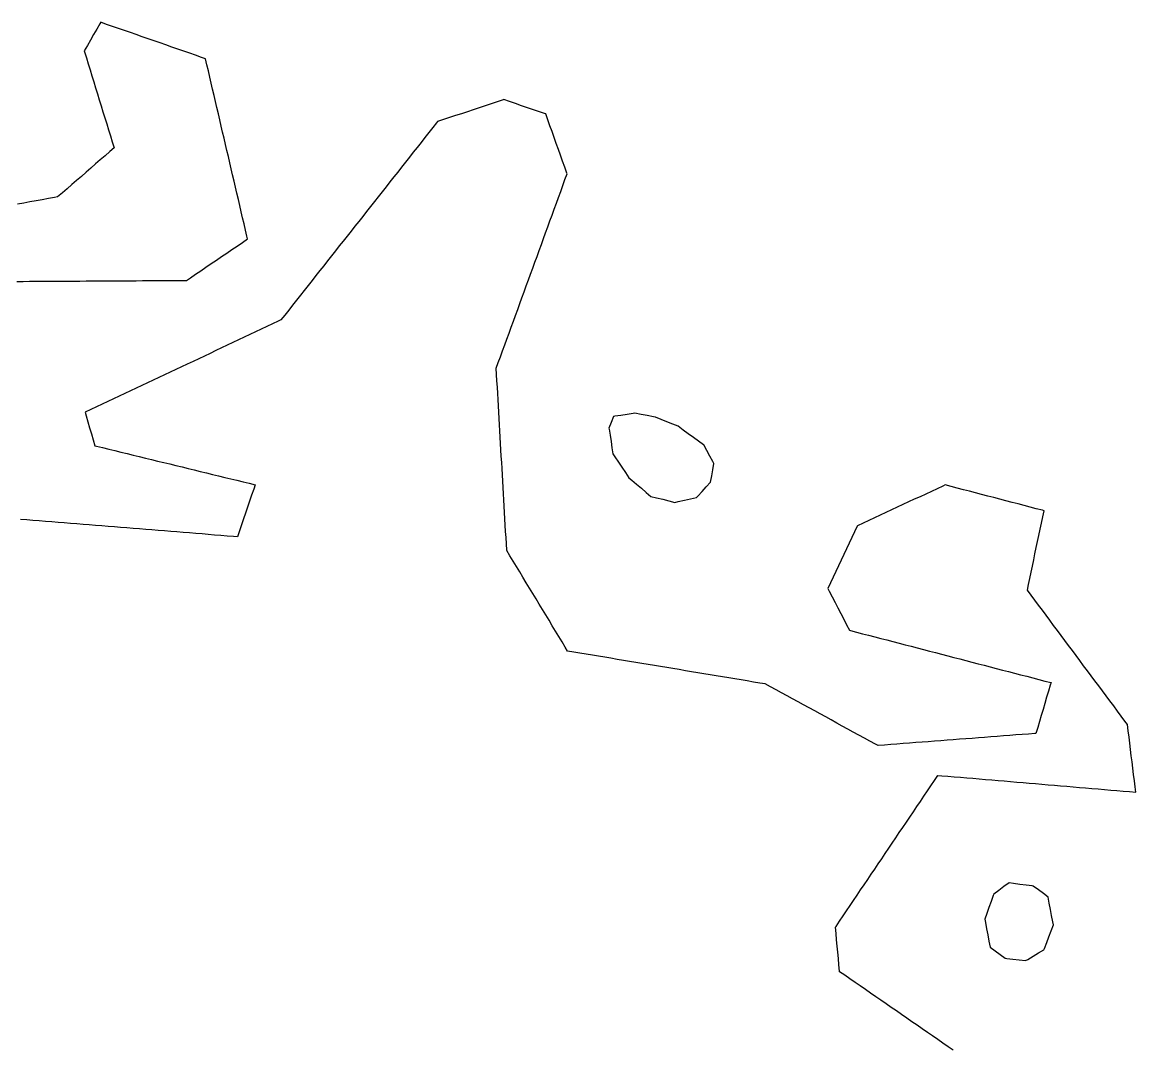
# Model space of a CAD drawing. Header units: millimetres. Extents: x 32 to 3054, y 42 to 5568.
# Drawn here: x 2121.7 to 2299, y 4872.4 to 5035.6 of the extents above; entities that cross this region are included whole.
import ezdxf

# ---------------------------------------------------------------- set-up
doc = ezdxf.new("R2010")
doc.units = ezdxf.units.MM
for name, color, linetype in [('ALL_ISLANDS', 7, 'Continuous'), ('OUTLINE_ISLAND_01', 7, 'Continuous'), ('OUTLINE_ISLAND_64', 7, 'Continuous'), ('OUTLINE_ISLAND_67', 7, 'Continuous')]:
    doc.layers.add(name, color=color, linetype=linetype)

msp = doc.modelspace()

# ---------------------------------------------------------------- linework, layer by layer
at = {"layer": 'ALL_ISLANDS'}
for points in [[(2120.8929, 4994.3795), (2121.8929, 4994.3854), (2122.8929, 4994.3914), (2123.8929, 4994.3973), (2124.8929, 4994.4032), (2125.8928, 4994.4091), (2126.8928, 4994.4151), (2127.8928, 4994.421), (2128.8928, 4994.4269), (2129.8928, 4994.4328), (2130.8928, 4994.4388), (2131.8927, 4994.4447), (2132.8927, 4994.4506), (2133.8927, 4994.4565), (2134.8927, 4994.4625), (2135.8927, 4994.4684), (2136.8927, 4994.4743), (2137.8926, 4994.4802), (2138.8926, 4994.4862), (2139.8926, 4994.4921), (2140.8926, 4994.498), (2141.8926, 4994.5039), (2142.8926, 4994.5099), (2143.8925, 4994.5158), (2144.8925, 4994.5217), (2145.8925, 4994.5276), (2146.8925, 4994.5336), (2147.8925, 4994.5395), (2148.5086, 4994.957), (2149.3365, 4995.5179), (2150.1643, 4996.0789), (2150.9922, 4996.6398), (2151.82, 4997.2007), (2152.6479, 4997.7617), (2153.4758, 4998.3226), (2154.3036, 4998.8835), (2155.1315, 4999.4445), (2155.9593, 5000.0054), (2156.7872, 5000.5663), (2157.6151, 5001.1273), (2157.5094, 5001.5797), (2157.2819, 5002.5535), (2157.0545, 5003.5272), (2156.827, 5004.501), (2156.5995, 5005.4748), (2156.3721, 5006.4486), (2156.1446, 5007.4224), (2155.9171, 5008.3962), (2155.6897, 5009.37), (2155.4622, 5010.3437), (2155.2347, 5011.3175), (2155.0073, 5012.2913), (2154.7798, 5013.2651), (2154.5523, 5014.2389), (2154.3249, 5015.2127), (2154.0974, 5016.1865), (2153.8699, 5017.1603), (2153.6425, 5018.134), (2153.415, 5019.1078), (2153.1875, 5020.0816), (2152.9601, 5021.0554), (2152.7326, 5022.0292), (2152.5051, 5023.003), (2152.2777, 5023.9768), (2152.0502, 5024.9505), (2151.8227, 5025.9243), (2151.5953, 5026.8981), (2151.3678, 5027.8719), (2151.1404, 5028.8457), (2150.9129, 5029.8195), (2150.2894, 5030.0362), (2149.3448, 5030.3646), (2148.4003, 5030.693), (2147.4557, 5031.0214), (2146.5112, 5031.3498), (2145.5667, 5031.6782), (2144.6221, 5032.0066), (2143.6776, 5032.3349), (2142.733, 5032.6633), (2141.7885, 5032.9917), (2140.8439, 5033.3201), (2139.8994, 5033.6485), (2138.9549, 5033.9769), (2138.0103, 5034.3052), (2137.0658, 5034.6336), (2136.1212, 5034.962), (2135.1767, 5035.2904), (2134.2321, 5035.6188), (2134.1016, 5035.3919), (2133.603, 5034.525), (2133.1044, 5033.6582), (2132.6058, 5032.7914), (2132.1072, 5031.9245), (2131.6086, 5031.0577), (2131.6519, 5030.9172), (2131.9463, 5029.9615), (2132.2408, 5029.0059), (2132.5352, 5028.0502), (2132.8296, 5027.0945), (2133.1241, 5026.1389), (2133.4185, 5025.1832), (2133.7129, 5024.2275), (2134.0074, 5023.2718), (2134.3018, 5022.3162), (2134.5962, 5021.3605), (2134.8907, 5020.4048), (2135.1851, 5019.4492), (2135.4795, 5018.4935), (2135.774, 5017.5378), (2136.0684, 5016.5821), (2136.3629, 5015.6265), (2135.6787, 5015.0318), (2134.9239, 5014.3758), (2134.1692, 5013.7198), (2133.4144, 5013.0638), (2132.6597, 5012.4077), (2131.9049, 5011.7517), (2131.1502, 5011.0957), (2130.3954, 5010.4397), (2129.6407, 5009.7837), (2128.8859, 5009.1277), (2128.1312, 5008.4717), (2127.3764, 5007.8157), (2126.9039, 5007.7299), (2125.92, 5007.5514), (2124.9361, 5007.3728), (2123.9521, 5007.1942), (2122.9682, 5007.0157), (2121.9843, 5006.8371), (2121.0003, 5006.6585)], [(2269.9479, 4872.0051), (2269.1254, 4872.5738), (2268.3028, 4873.1424), (2267.4802, 4873.7111), (2266.6576, 4874.2797), (2265.835, 4874.8483), (2265.0124, 4875.417), (2264.1899, 4875.9856), (2263.3673, 4876.5543), (2262.5447, 4877.1229), (2261.7221, 4877.6916), (2260.8995, 4878.2602), (2260.0769, 4878.8288), (2259.2543, 4879.3975), (2258.4318, 4879.9661), (2257.6092, 4880.5348), (2256.7866, 4881.1034), (2255.964, 4881.6721), (2255.1414, 4882.2407), (2254.3188, 4882.8093), (2253.4963, 4883.378), (2252.6737, 4883.9466), (2251.8511, 4884.5153), (2251.8416, 4884.6173), (2251.7485, 4885.613), (2251.6555, 4886.6087), (2251.5624, 4887.6043), (2251.4694, 4888.6), (2251.3764, 4889.5957), (2251.2833, 4890.5913), (2251.1903, 4891.587), (2251.2839, 4891.7256), (2251.8435, 4892.5544), (2252.4031, 4893.3832), (2252.9627, 4894.2119), (2253.5223, 4895.0407), (2254.0819, 4895.8695), (2254.6415, 4896.6982), (2255.2011, 4897.527), (2255.7607, 4898.3558), (2256.3203, 4899.1845), (2256.8798, 4900.0133), (2257.4394, 4900.8421), (2257.999, 4901.6708), (2258.5586, 4902.4996), (2259.1182, 4903.3284), (2259.6778, 4904.1571), (2260.2374, 4904.9859), (2260.797, 4905.8147), (2261.3566, 4906.6434), (2261.9162, 4907.4722), (2262.4758, 4908.301), (2263.0354, 4909.1297), (2263.595, 4909.9585), (2264.1546, 4910.7873), (2264.7142, 4911.616), (2265.2738, 4912.4448), (2265.8334, 4913.2736), (2266.3929, 4914.1023), (2266.9525, 4914.9311), (2267.5121, 4915.7599), (2268.0998, 4915.71), (2269.0962, 4915.6255), (2270.0926, 4915.541), (2271.0891, 4915.4565), (2272.0855, 4915.372), (2273.0819, 4915.2875), (2274.0783, 4915.203), (2275.0747, 4915.1185), (2276.0712, 4915.034), (2277.0676, 4914.9495), (2278.064, 4914.8649), (2279.0604, 4914.7804), (2280.0569, 4914.6959), (2281.0533, 4914.6114), (2282.0497, 4914.5269), (2283.0461, 4914.4424), (2284.0425, 4914.3579), (2285.039, 4914.2734), (2286.0354, 4914.1889), (2287.0318, 4914.1044), (2288.0282, 4914.0199), (2289.0247, 4913.9354), (2290.0211, 4913.8509), (2291.0175, 4913.7664), (2292.0139, 4913.6818), (2293.0104, 4913.5973), (2294.0068, 4913.5128), (2295.0032, 4913.4283), (2295.9996, 4913.3438), (2296.996, 4913.2593), (2297.9925, 4913.1748), (2298.9889, 4913.0903), (2298.8877, 4913.9207), (2298.7668, 4914.9134), (2298.6459, 4915.906), (2298.5249, 4916.8987), (2298.404, 4917.8913), (2298.2831, 4918.884), (2298.1622, 4919.8767), (2298.0412, 4920.8693), (2297.9203, 4921.862), (2297.7994, 4922.8546), (2297.6784, 4923.8473), (2297.2707, 4924.3948), (2296.6734, 4925.1969), (2296.0761, 4925.9989), (2295.4789, 4926.801), (2294.8816, 4927.603), (2294.2843, 4928.405), (2293.687, 4929.2071), (2293.0898, 4930.0091), (2292.4925, 4930.8111), (2291.8952, 4931.6132), (2291.2979, 4932.4152), (2290.7006, 4933.2172), (2290.1034, 4934.0193), (2289.5061, 4934.8213), (2288.9088, 4935.6233), (2288.3115, 4936.4254), (2287.7143, 4937.2274), (2287.117, 4938.0294), (2286.5197, 4938.8315), (2285.9224, 4939.6335), (2285.3252, 4940.4355), (2284.7279, 4941.2376), (2284.1306, 4942.0396), (2283.5333, 4942.8416), (2282.936, 4943.6437), (2282.3388, 4944.4457), (2281.7415, 4945.2478), (2281.9265, 4946.1307), (2282.1316, 4947.1095), (2282.3367, 4948.0882), (2282.5418, 4949.067), (2282.7469, 4950.0457), (2282.952, 4951.0244), (2283.1571, 4952.0032), (2283.3622, 4952.9819), (2283.5673, 4953.9607), (2283.7724, 4954.9394), (2283.9775, 4955.9181), (2284.1826, 4956.8969), (2284.3876, 4957.8756), (2284.1321, 4957.9422), (2283.1643, 4958.1942), (2282.1966, 4958.4462), (2281.2289, 4958.6982), (2280.2612, 4958.9502), (2279.2935, 4959.2023), (2278.3257, 4959.4543), (2277.358, 4959.7063), (2276.3903, 4959.9583), (2275.4226, 4960.2103), (2274.4548, 4960.4623), (2273.4871, 4960.7143), (2272.5194, 4960.9664), (2271.5517, 4961.2184), (2270.5839, 4961.4704), (2269.6162, 4961.7224), (2268.6485, 4961.9744), (2268.2767, 4961.8015), (2267.37, 4961.3798), (2266.4633, 4960.9581), (2265.5566, 4960.5363), (2264.6498, 4960.1146), (2263.7431, 4959.6929), (2262.8364, 4959.2711), (2261.9297, 4958.8494), (2261.023, 4958.4277), (2260.1162, 4958.006), (2259.2095, 4957.5842), (2258.3028, 4957.1625), (2257.3961, 4956.7408), (2256.4893, 4956.319), (2255.5826, 4955.8973), (2254.6759, 4955.4756), (2254.6613, 4955.4444), (2254.2375, 4954.5387), (2253.8136, 4953.633), (2253.3897, 4952.7273), (2252.9659, 4951.8215), (2252.542, 4950.9158), (2252.1182, 4950.0101), (2251.6943, 4949.1043), (2251.2704, 4948.1986), (2250.8466, 4947.2929), (2250.4227, 4946.3872), (2249.9989, 4945.4814), (2250.2085, 4945.0746), (2250.6665, 4944.1857), (2251.1246, 4943.2967), (2251.5826, 4942.4078), (2252.0406, 4941.5189), (2252.4987, 4940.6299), (2252.9567, 4939.741), (2253.4147, 4938.8521), (2253.5677, 4938.8123), (2254.5356, 4938.561), (2255.5035, 4938.3096), (2256.4714, 4938.0583), (2257.4393, 4937.8069), (2258.4072, 4937.5556), (2259.3751, 4937.3042), (2260.343, 4937.0529), (2261.3109, 4936.8016), (2262.2788, 4936.5502), (2263.2467, 4936.2989), (2264.2146, 4936.0475), (2265.1825, 4935.7962), (2266.1504, 4935.5448), (2267.1183, 4935.2935), (2268.0862, 4935.0421), (2269.0541, 4934.7908), (2270.022, 4934.5394), (2270.9899, 4934.2881), (2271.9578, 4934.0368), (2272.9257, 4933.7854), (2273.8936, 4933.5341), (2274.8615, 4933.2827), (2275.8294, 4933.0314), (2276.7973, 4932.78), (2277.7652, 4932.5287), (2278.7331, 4932.2773), (2279.701, 4932.026), (2280.6689, 4931.7747), (2281.6368, 4931.5233), (2282.6047, 4931.272), (2283.5725, 4931.0206), (2284.5404, 4930.7693), (2285.5083, 4930.5179), (2285.3824, 4930.0962), (2285.0964, 4929.138), (2284.8103, 4928.1798), (2284.5243, 4927.2216), (2284.2382, 4926.2634), (2283.9522, 4925.3051), (2283.6661, 4924.3469), (2283.3801, 4923.3887), (2283.094, 4922.4305), (2282.9166, 4922.4169), (2281.9196, 4922.3404), (2280.9225, 4922.2639), (2279.9254, 4922.1874), (2278.9284, 4922.111), (2277.9313, 4922.0345), (2276.9342, 4921.958), (2275.9372, 4921.8815), (2274.9401, 4921.805), (2273.943, 4921.7285), (2272.9459, 4921.6521), (2271.9489, 4921.5756), (2270.9518, 4921.4991), (2269.9547, 4921.4226), (2268.9577, 4921.3461), (2267.9606, 4921.2697), (2266.9635, 4921.1932), (2265.9664, 4921.1167), (2264.9694, 4921.0402), (2263.9723, 4920.9637), (2262.9752, 4920.8872), (2261.9782, 4920.8108), (2260.9811, 4920.7343), (2259.984, 4920.6578), (2258.9869, 4920.5813), (2257.9899, 4920.5048), (2257.547, 4920.746), (2256.6688, 4921.2242), (2255.7905, 4921.7024), (2254.9123, 4922.1806), (2254.034, 4922.6588), (2253.1558, 4923.137), (2252.2775, 4923.6152), (2251.3993, 4924.0934), (2250.521, 4924.5716), (2249.6428, 4925.0498), (2248.7645, 4925.528), (2247.8863, 4926.0062), (2247.008, 4926.4845), (2246.1298, 4926.9627), (2245.2516, 4927.4409), (2244.3733, 4927.9191), (2243.4951, 4928.3973), (2242.6168, 4928.8755), (2241.7386, 4929.3537), (2240.8603, 4929.8319), (2239.9821, 4930.3101), (2239.134, 4930.4512), (2238.1476, 4930.6153), (2237.1611, 4930.7794), (2236.1747, 4930.9435), (2235.1883, 4931.1076), (2234.2018, 4931.2717), (2233.2154, 4931.4359), (2232.2289, 4931.6), (2231.2425, 4931.7641), (2230.256, 4931.9282), (2229.2696, 4932.0923), (2228.2832, 4932.2564), (2227.2967, 4932.4205), (2226.3103, 4932.5846), (2225.3238, 4932.7487), (2224.3374, 4932.9128), (2223.351, 4933.077), (2222.3645, 4933.2411), (2221.3781, 4933.4052), (2220.3916, 4933.5693), (2219.4052, 4933.7334), (2218.4187, 4933.8975), (2217.4323, 4934.0616), (2216.4459, 4934.2257), (2215.4594, 4934.3898), (2214.473, 4934.5539), (2213.4865, 4934.7181), (2212.5001, 4934.8822), (2211.5136, 4935.0463), (2210.5272, 4935.2104), (2209.5408, 4935.3745), (2208.5543, 4935.5386), (2208.1804, 4936.1571), (2207.663, 4937.0128), (2207.1455, 4937.8685), (2206.6281, 4938.7243), (2206.1107, 4939.58), (2205.5933, 4940.4357), (2205.0759, 4941.2915), (2204.5585, 4942.1472), (2204.0411, 4943.0029), (2203.5236, 4943.8587), (2203.0062, 4944.7144), (2202.4888, 4945.5701), (2201.9714, 4946.4259), (2201.454, 4947.2816), (2200.9366, 4948.1373), (2200.4192, 4948.9931), (2199.9017, 4949.8488), (2199.3843, 4950.7045), (2198.8669, 4951.5603), (2198.8646, 4951.6011), (2198.8071, 4952.5995), (2198.7496, 4953.5978), (2198.6921, 4954.5962), (2198.6346, 4955.5945), (2198.5772, 4956.5929), (2198.5197, 4957.5912), (2198.4622, 4958.5896), (2198.4047, 4959.5879), (2198.3472, 4960.5863), (2198.2898, 4961.5846), (2198.2323, 4962.5829), (2198.1748, 4963.5813), (2198.1173, 4964.5796), (2198.0598, 4965.578), (2198.0024, 4966.5763), (2197.9449, 4967.5747), (2197.8874, 4968.573), (2197.8299, 4969.5714), (2197.7724, 4970.5697), (2197.715, 4971.5681), (2197.6575, 4972.5664), (2197.6, 4973.5648), (2197.5425, 4974.5631), (2197.485, 4975.5615), (2197.4276, 4976.5598), (2197.3701, 4977.5581), (2197.3126, 4978.5565), (2197.2551, 4979.5548), (2197.1977, 4980.5532), (2197.5241, 4981.449), (2197.8666, 4982.3885), (2198.209, 4983.3281), (2198.5514, 4984.2676), (2198.8939, 4985.2072), (2199.2363, 4986.1467), (2199.5787, 4987.0862), (2199.9211, 4988.0258), (2200.2636, 4988.9653), (2200.606, 4989.9049), (2200.9484, 4990.8444), (2201.2909, 4991.784), (2201.6333, 4992.7235), (2201.9757, 4993.6631), (2202.3181, 4994.6026), (2202.6606, 4995.5421), (2203.003, 4996.4817), (2203.3454, 4997.4212), (2203.6879, 4998.3608), (2204.0303, 4999.3003), (2204.3727, 5000.2399), (2204.7151, 5001.1794), (2205.0576, 5002.1189), (2205.4, 5003.0585), (2205.7424, 5003.998), (2206.0849, 5004.9376), (2206.4273, 5005.8771), (2206.7697, 5006.8167), (2207.1121, 5007.7562), (2207.4546, 5008.6958), (2207.797, 5009.6353), (2208.1394, 5010.5748), (2208.4819, 5011.5144), (2208.443, 5011.6229), (2208.1057, 5012.5643), (2207.7683, 5013.5057), (2207.431, 5014.4471), (2207.0937, 5015.3885), (2206.7564, 5016.3299), (2206.4191, 5017.2713), (2206.0818, 5018.2127), (2205.7445, 5019.1541), (2205.4072, 5020.0955), (2205.0699, 5021.0369), (2205.0111, 5021.0569), (2204.0643, 5021.3787), (2203.1176, 5021.7006), (2202.1708, 5022.0224), (2201.224, 5022.3442), (2200.2772, 5022.666), (2199.3304, 5022.9879), (2198.3836, 5023.3097), (2198.2893, 5023.2784), (2197.3402, 5022.9632), (2196.3912, 5022.6481), (2195.4422, 5022.3329), (2194.4931, 5022.0177), (2193.5441, 5021.7026), (2192.595, 5021.3874), (2191.646, 5021.0722), (2190.697, 5020.7571), (2189.7479, 5020.4419), (2188.7989, 5020.1268), (2187.8499, 5019.8116), (2187.7088, 5019.6329), (2187.0891, 5018.8481), (2186.4695, 5018.0632), (2185.8498, 5017.2784), (2185.2301, 5016.4935), (2184.6105, 5015.7086), (2183.9908, 5014.9238), (2183.3711, 5014.1389), (2182.7514, 5013.354), (2182.1318, 5012.5692), (2181.5121, 5011.7843), (2180.8924, 5010.9995), (2180.2728, 5010.2146), (2179.6531, 5009.4297), (2179.0334, 5008.6449), (2178.4137, 5007.86), (2177.7941, 5007.0751), (2177.1744, 5006.2903), (2176.5547, 5005.5054), (2175.9351, 5004.7206), (2175.3154, 5003.9357), (2174.6957, 5003.1508), (2174.0761, 5002.366), (2173.4564, 5001.5811), (2172.8367, 5000.7963), (2172.217, 5000.0114), (2171.5974, 4999.2265), (2170.9777, 4998.4417), (2170.358, 4997.6568), (2169.7384, 4996.8719), (2169.1187, 4996.0871), (2168.499, 4995.3022), (2167.8793, 4994.5174), (2167.2597, 4993.7325), (2166.64, 4992.9476), (2166.0203, 4992.1628), (2165.4007, 4991.3779), (2164.781, 4990.593), (2164.1613, 4989.8082), (2163.5417, 4989.0233), (2162.922, 4988.2385), (2162.497, 4988.0384), (2161.5922, 4987.6125), (2160.6875, 4987.1866), (2159.7827, 4986.7607), (2158.8779, 4986.3348), (2157.9732, 4985.9089), (2157.0684, 4985.483), (2156.1636, 4985.0571), (2155.2588, 4984.6312), (2154.3541, 4984.2053), (2153.4493, 4983.7794), (2152.5445, 4983.3534), (2151.6398, 4982.9275), (2150.735, 4982.5016), (2149.8302, 4982.0757), (2148.9255, 4981.6498), (2148.0207, 4981.2239), (2147.1159, 4980.798), (2146.2112, 4980.3721), (2145.3064, 4979.9462), (2144.4016, 4979.5203), (2143.4969, 4979.0944), (2142.5921, 4978.6685), (2141.6873, 4978.2426), (2140.7826, 4977.8167), (2139.8778, 4977.3908), (2138.973, 4976.9649), (2138.0683, 4976.539), (2137.1635, 4976.1131), (2136.2587, 4975.6872), (2135.354, 4975.2613), (2134.4492, 4974.8353), (2133.5444, 4974.4094), (2132.6397, 4973.9835), (2131.7349, 4973.5576), (2131.8989, 4973.0054), (2132.1837, 4972.0468), (2132.4684, 4971.0882), (2132.7532, 4970.1296), (2133.0379, 4969.171), (2133.3227, 4968.2124), (2133.5704, 4968.1522), (2134.5421, 4967.916), (2135.5138, 4967.6798), (2136.4855, 4967.4437), (2137.4572, 4967.2075), (2138.4289, 4966.9713), (2139.4006, 4966.7351), (2140.3723, 4966.4989), (2141.3441, 4966.2628), (2142.3158, 4966.0266), (2143.2875, 4965.7904), (2144.2592, 4965.5542), (2145.2309, 4965.318), (2146.2026, 4965.0818), (2147.1743, 4964.8457), (2148.146, 4964.6095), (2149.1177, 4964.3733), (2150.0894, 4964.1371), (2151.0611, 4963.9009), (2152.0329, 4963.6648), (2153.0046, 4963.4286), (2153.9763, 4963.1924), (2154.948, 4962.9562), (2155.9197, 4962.72), (2156.8914, 4962.4839), (2157.8631, 4962.2477), (2158.8348, 4962.0115), (2158.5874, 4961.2909), (2158.2627, 4960.345), (2157.938, 4959.3992), (2157.6133, 4958.4534), (2157.2886, 4957.5076), (2156.9639, 4956.5618), (2156.6392, 4955.6159), (2156.3146, 4954.6701), (2155.9899, 4953.7243), (2155.3468, 4953.7757), (2154.35, 4953.8554), (2153.3531, 4953.9351), (2152.3563, 4954.0148), (2151.3595, 4954.0945), (2150.3627, 4954.1742), (2149.3659, 4954.2539), (2148.369, 4954.3336), (2147.3722, 4954.4133), (2146.3754, 4954.493), (2145.3786, 4954.5727), (2144.3818, 4954.6524), (2143.3849, 4954.7321), (2142.3881, 4954.8118), (2141.3913, 4954.8915), (2140.3945, 4954.9712), (2139.3977, 4955.0508), (2138.4008, 4955.1305), (2137.404, 4955.2102), (2136.4072, 4955.2899), (2135.4104, 4955.3696), (2134.4136, 4955.4493), (2133.4167, 4955.529), (2132.4199, 4955.6087), (2131.4231, 4955.6884), (2130.4263, 4955.7681), (2129.4295, 4955.8478), (2128.4327, 4955.9275), (2127.4358, 4956.0072), (2126.439, 4956.0869), (2125.4422, 4956.1666), (2124.4454, 4956.2463), (2123.4486, 4956.326), (2122.4517, 4956.4057), (2121.4549, 4956.4854)]]:
    msp.add_lwpolyline(points, dxfattribs=at)
for points in [[(2215.8394, 4972.8732), (2215.4883, 4971.9369), (2215.1372, 4971.0006), (2215.1571, 4970.8725), (2215.3109, 4969.8844), (2215.4648, 4968.8963), (2215.6186, 4967.9082), (2215.7724, 4966.9202), (2216.0861, 4966.4504), (2216.6414, 4965.6188), (2217.1967, 4964.7871), (2217.7521, 4963.9555), (2218.3074, 4963.1239), (2218.7698, 4962.7342), (2219.5344, 4962.0897), (2220.299, 4961.4452), (2221.0637, 4960.8008), (2221.8283, 4960.1563), (2222.7252, 4959.9337), (2223.6958, 4959.6928), (2224.6663, 4959.452), (2225.6369, 4959.2111), (2226.1625, 4959.3248), (2227.1399, 4959.5362), (2228.1173, 4959.7476), (2229.0947, 4959.959), (2229.2947, 4960.1801), (2229.9656, 4960.9216), (2230.6365, 4961.6631), (2231.3074, 4962.4047), (2231.3112, 4962.4251), (2231.4916, 4963.4087), (2231.672, 4964.3922), (2231.8524, 4965.3758), (2231.6709, 4965.7089), (2231.1925, 4966.587), (2230.714, 4967.4651), (2230.2355, 4968.3432), (2230.1955, 4968.3723), (2229.3868, 4968.9605), (2228.578, 4969.5487), (2227.7693, 4970.1368), (2226.9605, 4970.725), (2226.1518, 4971.3132), (2225.3009, 4971.6579), (2224.3741, 4972.0333), (2223.4472, 4972.4088), (2222.5204, 4972.7842), (2222.2102, 4972.8433), (2221.2278, 4973.0304), (2220.2455, 4973.2176), (2219.2631, 4973.4047), (2219.0156, 4973.3662), (2218.0274, 4973.2129), (2217.0392, 4973.0595), (2216.0511, 4972.9061)], [(2278.8275, 4898.631), (2278.0168, 4898.0455), (2277.2062, 4897.46), (2276.3955, 4896.8745), (2276.3041, 4896.6198), (2275.9665, 4895.6786), (2275.6289, 4894.7373), (2275.2912, 4893.796), (2274.9536, 4892.8547), (2275.0534, 4892.3301), (2275.2404, 4891.3477), (2275.4273, 4890.3654), (2275.6142, 4889.383), (2275.8012, 4888.4006), (2276.5973, 4887.8221), (2277.4063, 4887.2343), (2278.2152, 4886.6464), (2278.4567, 4886.6182), (2279.4499, 4886.502), (2280.4431, 4886.3858), (2281.4364, 4886.2696), (2281.7929, 4886.4788), (2282.6555, 4886.9848), (2283.518, 4887.4908), (2284.3805, 4887.9967), (2284.4628, 4888.2144), (2284.8162, 4889.1498), (2285.1696, 4890.0853), (2285.5231, 4891.0208), (2285.8765, 4891.9562), (2285.7837, 4892.4561), (2285.6011, 4893.4393), (2285.4185, 4894.4224), (2285.2359, 4895.4056), (2285.0533, 4896.3888), (2284.297, 4896.9477), (2283.4928, 4897.542), (2282.6885, 4898.1363), (2282.5223, 4898.1576), (2281.5304, 4898.2847), (2280.5385, 4898.4118), (2279.5466, 4898.5388)]]:
    msp.add_lwpolyline(points, close=True, dxfattribs=at)
at = {"layer": 'OUTLINE_ISLAND_01'}
for points in [[(2120.8929, 4994.3795), (2121.8929, 4994.3854), (2122.8929, 4994.3914), (2123.8929, 4994.3973), (2124.8929, 4994.4032), (2125.8928, 4994.4091), (2126.8928, 4994.4151), (2127.8928, 4994.421), (2128.8928, 4994.4269), (2129.8928, 4994.4328), (2130.8928, 4994.4388), (2131.8927, 4994.4447), (2132.8927, 4994.4506), (2133.8927, 4994.4565), (2134.8927, 4994.4625), (2135.8927, 4994.4684), (2136.8927, 4994.4743), (2137.8926, 4994.4802), (2138.8926, 4994.4862), (2139.8926, 4994.4921), (2140.8926, 4994.498), (2141.8926, 4994.5039), (2142.8926, 4994.5099), (2143.8925, 4994.5158), (2144.8925, 4994.5217), (2145.8925, 4994.5276), (2146.8925, 4994.5336), (2147.8925, 4994.5395), (2148.5086, 4994.957), (2149.3365, 4995.5179), (2150.1643, 4996.0789), (2150.9922, 4996.6398), (2151.82, 4997.2007), (2152.6479, 4997.7617), (2153.4758, 4998.3226), (2154.3036, 4998.8835), (2155.1315, 4999.4445), (2155.9593, 5000.0054), (2156.7872, 5000.5663), (2157.6151, 5001.1273), (2157.5094, 5001.5797), (2157.2819, 5002.5535), (2157.0545, 5003.5272), (2156.827, 5004.501), (2156.5995, 5005.4748), (2156.3721, 5006.4486), (2156.1446, 5007.4224), (2155.9171, 5008.3962), (2155.6897, 5009.37), (2155.4622, 5010.3437), (2155.2347, 5011.3175), (2155.0073, 5012.2913), (2154.7798, 5013.2651), (2154.5523, 5014.2389), (2154.3249, 5015.2127), (2154.0974, 5016.1865), (2153.8699, 5017.1603), (2153.6425, 5018.134), (2153.415, 5019.1078), (2153.1875, 5020.0816), (2152.9601, 5021.0554), (2152.7326, 5022.0292), (2152.5051, 5023.003), (2152.2777, 5023.9768), (2152.0502, 5024.9505), (2151.8227, 5025.9243), (2151.5953, 5026.8981), (2151.3678, 5027.8719), (2151.1404, 5028.8457), (2150.9129, 5029.8195), (2150.2894, 5030.0362), (2149.3448, 5030.3646), (2148.4003, 5030.693), (2147.4557, 5031.0214), (2146.5112, 5031.3498), (2145.5667, 5031.6782), (2144.6221, 5032.0066), (2143.6776, 5032.3349), (2142.733, 5032.6633), (2141.7885, 5032.9917), (2140.8439, 5033.3201), (2139.8994, 5033.6485), (2138.9549, 5033.9769), (2138.0103, 5034.3052), (2137.0658, 5034.6336), (2136.1212, 5034.962), (2135.1767, 5035.2904), (2134.2321, 5035.6188), (2134.1016, 5035.3919), (2133.603, 5034.525), (2133.1044, 5033.6582), (2132.6058, 5032.7914), (2132.1072, 5031.9245), (2131.6086, 5031.0577), (2131.6519, 5030.9172), (2131.9463, 5029.9615), (2132.2408, 5029.0059), (2132.5352, 5028.0502), (2132.8296, 5027.0945), (2133.1241, 5026.1389), (2133.4185, 5025.1832), (2133.7129, 5024.2275), (2134.0074, 5023.2718), (2134.3018, 5022.3162), (2134.5962, 5021.3605), (2134.8907, 5020.4048), (2135.1851, 5019.4492), (2135.4795, 5018.4935), (2135.774, 5017.5378), (2136.0684, 5016.5821), (2136.3629, 5015.6265), (2135.6787, 5015.0318), (2134.9239, 5014.3758), (2134.1692, 5013.7198), (2133.4144, 5013.0638), (2132.6597, 5012.4077), (2131.9049, 5011.7517), (2131.1502, 5011.0957), (2130.3954, 5010.4397), (2129.6407, 5009.7837), (2128.8859, 5009.1277), (2128.1312, 5008.4717), (2127.3764, 5007.8157), (2126.9039, 5007.7299), (2125.92, 5007.5514), (2124.9361, 5007.3728), (2123.9521, 5007.1942), (2122.9682, 5007.0157), (2121.9843, 5006.8371), (2121.0003, 5006.6585)], [(2269.9479, 4872.0051), (2269.1254, 4872.5738), (2268.3028, 4873.1424), (2267.4802, 4873.7111), (2266.6576, 4874.2797), (2265.835, 4874.8483), (2265.0124, 4875.417), (2264.1899, 4875.9856), (2263.3673, 4876.5543), (2262.5447, 4877.1229), (2261.7221, 4877.6916), (2260.8995, 4878.2602), (2260.0769, 4878.8288), (2259.2543, 4879.3975), (2258.4318, 4879.9661), (2257.6092, 4880.5348), (2256.7866, 4881.1034), (2255.964, 4881.6721), (2255.1414, 4882.2407), (2254.3188, 4882.8093), (2253.4963, 4883.378), (2252.6737, 4883.9466), (2251.8511, 4884.5153), (2251.8416, 4884.6173), (2251.7485, 4885.613), (2251.6555, 4886.6087), (2251.5624, 4887.6043), (2251.4694, 4888.6), (2251.3764, 4889.5957), (2251.2833, 4890.5913), (2251.1903, 4891.587), (2251.2839, 4891.7256), (2251.8435, 4892.5544), (2252.4031, 4893.3832), (2252.9627, 4894.2119), (2253.5223, 4895.0407), (2254.0819, 4895.8695), (2254.6415, 4896.6982), (2255.2011, 4897.527), (2255.7607, 4898.3558), (2256.3203, 4899.1845), (2256.8798, 4900.0133), (2257.4394, 4900.8421), (2257.999, 4901.6708), (2258.5586, 4902.4996), (2259.1182, 4903.3284), (2259.6778, 4904.1571), (2260.2374, 4904.9859), (2260.797, 4905.8147), (2261.3566, 4906.6434), (2261.9162, 4907.4722), (2262.4758, 4908.301), (2263.0354, 4909.1297), (2263.595, 4909.9585), (2264.1546, 4910.7873), (2264.7142, 4911.616), (2265.2738, 4912.4448), (2265.8334, 4913.2736), (2266.3929, 4914.1023), (2266.9525, 4914.9311), (2267.5121, 4915.7599), (2268.0998, 4915.71), (2269.0962, 4915.6255), (2270.0926, 4915.541), (2271.0891, 4915.4565), (2272.0855, 4915.372), (2273.0819, 4915.2875), (2274.0783, 4915.203), (2275.0747, 4915.1185), (2276.0712, 4915.034), (2277.0676, 4914.9495), (2278.064, 4914.8649), (2279.0604, 4914.7804), (2280.0569, 4914.6959), (2281.0533, 4914.6114), (2282.0497, 4914.5269), (2283.0461, 4914.4424), (2284.0425, 4914.3579), (2285.039, 4914.2734), (2286.0354, 4914.1889), (2287.0318, 4914.1044), (2288.0282, 4914.0199), (2289.0247, 4913.9354), (2290.0211, 4913.8509), (2291.0175, 4913.7664), (2292.0139, 4913.6818), (2293.0104, 4913.5973), (2294.0068, 4913.5128), (2295.0032, 4913.4283), (2295.9996, 4913.3438), (2296.996, 4913.2593), (2297.9925, 4913.1748), (2298.9889, 4913.0903), (2298.8877, 4913.9207), (2298.7668, 4914.9134), (2298.6459, 4915.906), (2298.5249, 4916.8987), (2298.404, 4917.8913), (2298.2831, 4918.884), (2298.1622, 4919.8767), (2298.0412, 4920.8693), (2297.9203, 4921.862), (2297.7994, 4922.8546), (2297.6784, 4923.8473), (2297.2707, 4924.3948), (2296.6734, 4925.1969), (2296.0761, 4925.9989), (2295.4789, 4926.801), (2294.8816, 4927.603), (2294.2843, 4928.405), (2293.687, 4929.2071), (2293.0898, 4930.0091), (2292.4925, 4930.8111), (2291.8952, 4931.6132), (2291.2979, 4932.4152), (2290.7006, 4933.2172), (2290.1034, 4934.0193), (2289.5061, 4934.8213), (2288.9088, 4935.6233), (2288.3115, 4936.4254), (2287.7143, 4937.2274), (2287.117, 4938.0294), (2286.5197, 4938.8315), (2285.9224, 4939.6335), (2285.3252, 4940.4355), (2284.7279, 4941.2376), (2284.1306, 4942.0396), (2283.5333, 4942.8416), (2282.936, 4943.6437), (2282.3388, 4944.4457), (2281.7415, 4945.2478), (2281.9265, 4946.1307), (2282.1316, 4947.1095), (2282.3367, 4948.0882), (2282.5418, 4949.067), (2282.7469, 4950.0457), (2282.952, 4951.0244), (2283.1571, 4952.0032), (2283.3622, 4952.9819), (2283.5673, 4953.9607), (2283.7724, 4954.9394), (2283.9775, 4955.9181), (2284.1826, 4956.8969), (2284.3876, 4957.8756), (2284.1321, 4957.9422), (2283.1643, 4958.1942), (2282.1966, 4958.4462), (2281.2289, 4958.6982), (2280.2612, 4958.9502), (2279.2935, 4959.2023), (2278.3257, 4959.4543), (2277.358, 4959.7063), (2276.3903, 4959.9583), (2275.4226, 4960.2103), (2274.4548, 4960.4623), (2273.4871, 4960.7143), (2272.5194, 4960.9664), (2271.5517, 4961.2184), (2270.5839, 4961.4704), (2269.6162, 4961.7224), (2268.6485, 4961.9744), (2268.2767, 4961.8015), (2267.37, 4961.3798), (2266.4633, 4960.9581), (2265.5566, 4960.5363), (2264.6498, 4960.1146), (2263.7431, 4959.6929), (2262.8364, 4959.2711), (2261.9297, 4958.8494), (2261.023, 4958.4277), (2260.1162, 4958.006), (2259.2095, 4957.5842), (2258.3028, 4957.1625), (2257.3961, 4956.7408), (2256.4893, 4956.319), (2255.5826, 4955.8973), (2254.6759, 4955.4756), (2254.6613, 4955.4444), (2254.2375, 4954.5387), (2253.8136, 4953.633), (2253.3897, 4952.7273), (2252.9659, 4951.8215), (2252.542, 4950.9158), (2252.1182, 4950.0101), (2251.6943, 4949.1043), (2251.2704, 4948.1986), (2250.8466, 4947.2929), (2250.4227, 4946.3872), (2249.9989, 4945.4814), (2250.2085, 4945.0746), (2250.6665, 4944.1857), (2251.1246, 4943.2967), (2251.5826, 4942.4078), (2252.0406, 4941.5189), (2252.4987, 4940.6299), (2252.9567, 4939.741), (2253.4147, 4938.8521), (2253.5677, 4938.8123), (2254.5356, 4938.561), (2255.5035, 4938.3096), (2256.4714, 4938.0583), (2257.4393, 4937.8069), (2258.4072, 4937.5556), (2259.3751, 4937.3042), (2260.343, 4937.0529), (2261.3109, 4936.8016), (2262.2788, 4936.5502), (2263.2467, 4936.2989), (2264.2146, 4936.0475), (2265.1825, 4935.7962), (2266.1504, 4935.5448), (2267.1183, 4935.2935), (2268.0862, 4935.0421), (2269.0541, 4934.7908), (2270.022, 4934.5394), (2270.9899, 4934.2881), (2271.9578, 4934.0368), (2272.9257, 4933.7854), (2273.8936, 4933.5341), (2274.8615, 4933.2827), (2275.8294, 4933.0314), (2276.7973, 4932.78), (2277.7652, 4932.5287), (2278.7331, 4932.2773), (2279.701, 4932.026), (2280.6689, 4931.7747), (2281.6368, 4931.5233), (2282.6047, 4931.272), (2283.5725, 4931.0206), (2284.5404, 4930.7693), (2285.5083, 4930.5179), (2285.3824, 4930.0962), (2285.0964, 4929.138), (2284.8103, 4928.1798), (2284.5243, 4927.2216), (2284.2382, 4926.2634), (2283.9522, 4925.3051), (2283.6661, 4924.3469), (2283.3801, 4923.3887), (2283.094, 4922.4305), (2282.9166, 4922.4169), (2281.9196, 4922.3404), (2280.9225, 4922.2639), (2279.9254, 4922.1874), (2278.9284, 4922.111), (2277.9313, 4922.0345), (2276.9342, 4921.958), (2275.9372, 4921.8815), (2274.9401, 4921.805), (2273.943, 4921.7285), (2272.9459, 4921.6521), (2271.9489, 4921.5756), (2270.9518, 4921.4991), (2269.9547, 4921.4226), (2268.9577, 4921.3461), (2267.9606, 4921.2697), (2266.9635, 4921.1932), (2265.9664, 4921.1167), (2264.9694, 4921.0402), (2263.9723, 4920.9637), (2262.9752, 4920.8872), (2261.9782, 4920.8108), (2260.9811, 4920.7343), (2259.984, 4920.6578), (2258.9869, 4920.5813), (2257.9899, 4920.5048), (2257.547, 4920.746), (2256.6688, 4921.2242), (2255.7905, 4921.7024), (2254.9123, 4922.1806), (2254.034, 4922.6588), (2253.1558, 4923.137), (2252.2775, 4923.6152), (2251.3993, 4924.0934), (2250.521, 4924.5716), (2249.6428, 4925.0498), (2248.7645, 4925.528), (2247.8863, 4926.0062), (2247.008, 4926.4845), (2246.1298, 4926.9627), (2245.2516, 4927.4409), (2244.3733, 4927.9191), (2243.4951, 4928.3973), (2242.6168, 4928.8755), (2241.7386, 4929.3537), (2240.8603, 4929.8319), (2239.9821, 4930.3101), (2239.134, 4930.4512), (2238.1476, 4930.6153), (2237.1611, 4930.7794), (2236.1747, 4930.9435), (2235.1883, 4931.1076), (2234.2018, 4931.2717), (2233.2154, 4931.4359), (2232.2289, 4931.6), (2231.2425, 4931.7641), (2230.256, 4931.9282), (2229.2696, 4932.0923), (2228.2832, 4932.2564), (2227.2967, 4932.4205), (2226.3103, 4932.5846), (2225.3238, 4932.7487), (2224.3374, 4932.9128), (2223.351, 4933.077), (2222.3645, 4933.2411), (2221.3781, 4933.4052), (2220.3916, 4933.5693), (2219.4052, 4933.7334), (2218.4187, 4933.8975), (2217.4323, 4934.0616), (2216.4459, 4934.2257), (2215.4594, 4934.3898), (2214.473, 4934.5539), (2213.4865, 4934.7181), (2212.5001, 4934.8822), (2211.5136, 4935.0463), (2210.5272, 4935.2104), (2209.5408, 4935.3745), (2208.5543, 4935.5386), (2208.1804, 4936.1571), (2207.663, 4937.0128), (2207.1455, 4937.8685), (2206.6281, 4938.7243), (2206.1107, 4939.58), (2205.5933, 4940.4357), (2205.0759, 4941.2915), (2204.5585, 4942.1472), (2204.0411, 4943.0029), (2203.5236, 4943.8587), (2203.0062, 4944.7144), (2202.4888, 4945.5701), (2201.9714, 4946.4259), (2201.454, 4947.2816), (2200.9366, 4948.1373), (2200.4192, 4948.9931), (2199.9017, 4949.8488), (2199.3843, 4950.7045), (2198.8669, 4951.5603), (2198.8646, 4951.6011), (2198.8071, 4952.5995), (2198.7496, 4953.5978), (2198.6921, 4954.5962), (2198.6346, 4955.5945), (2198.5772, 4956.5929), (2198.5197, 4957.5912), (2198.4622, 4958.5896), (2198.4047, 4959.5879), (2198.3472, 4960.5863), (2198.2898, 4961.5846), (2198.2323, 4962.5829), (2198.1748, 4963.5813), (2198.1173, 4964.5796), (2198.0598, 4965.578), (2198.0024, 4966.5763), (2197.9449, 4967.5747), (2197.8874, 4968.573), (2197.8299, 4969.5714), (2197.7724, 4970.5697), (2197.715, 4971.5681), (2197.6575, 4972.5664), (2197.6, 4973.5648), (2197.5425, 4974.5631), (2197.485, 4975.5615), (2197.4276, 4976.5598), (2197.3701, 4977.5581), (2197.3126, 4978.5565), (2197.2551, 4979.5548), (2197.1977, 4980.5532), (2197.5241, 4981.449), (2197.8666, 4982.3885), (2198.209, 4983.3281), (2198.5514, 4984.2676), (2198.8939, 4985.2072), (2199.2363, 4986.1467), (2199.5787, 4987.0862), (2199.9211, 4988.0258), (2200.2636, 4988.9653), (2200.606, 4989.9049), (2200.9484, 4990.8444), (2201.2909, 4991.784), (2201.6333, 4992.7235), (2201.9757, 4993.6631), (2202.3181, 4994.6026), (2202.6606, 4995.5421), (2203.003, 4996.4817), (2203.3454, 4997.4212), (2203.6879, 4998.3608), (2204.0303, 4999.3003), (2204.3727, 5000.2399), (2204.7151, 5001.1794), (2205.0576, 5002.1189), (2205.4, 5003.0585), (2205.7424, 5003.998), (2206.0849, 5004.9376), (2206.4273, 5005.8771), (2206.7697, 5006.8167), (2207.1121, 5007.7562), (2207.4546, 5008.6958), (2207.797, 5009.6353), (2208.1394, 5010.5748), (2208.4819, 5011.5144), (2208.443, 5011.6229), (2208.1057, 5012.5643), (2207.7683, 5013.5057), (2207.431, 5014.4471), (2207.0937, 5015.3885), (2206.7564, 5016.3299), (2206.4191, 5017.2713), (2206.0818, 5018.2127), (2205.7445, 5019.1541), (2205.4072, 5020.0955), (2205.0699, 5021.0369), (2205.0111, 5021.0569), (2204.0643, 5021.3787), (2203.1176, 5021.7006), (2202.1708, 5022.0224), (2201.224, 5022.3442), (2200.2772, 5022.666), (2199.3304, 5022.9879), (2198.3836, 5023.3097), (2198.2893, 5023.2784), (2197.3402, 5022.9632), (2196.3912, 5022.6481), (2195.4422, 5022.3329), (2194.4931, 5022.0177), (2193.5441, 5021.7026), (2192.595, 5021.3874), (2191.646, 5021.0722), (2190.697, 5020.7571), (2189.7479, 5020.4419), (2188.7989, 5020.1268), (2187.8499, 5019.8116), (2187.7088, 5019.6329), (2187.0891, 5018.8481), (2186.4695, 5018.0632), (2185.8498, 5017.2784), (2185.2301, 5016.4935), (2184.6105, 5015.7086), (2183.9908, 5014.9238), (2183.3711, 5014.1389), (2182.7514, 5013.354), (2182.1318, 5012.5692), (2181.5121, 5011.7843), (2180.8924, 5010.9995), (2180.2728, 5010.2146), (2179.6531, 5009.4297), (2179.0334, 5008.6449), (2178.4137, 5007.86), (2177.7941, 5007.0751), (2177.1744, 5006.2903), (2176.5547, 5005.5054), (2175.9351, 5004.7206), (2175.3154, 5003.9357), (2174.6957, 5003.1508), (2174.0761, 5002.366), (2173.4564, 5001.5811), (2172.8367, 5000.7963), (2172.217, 5000.0114), (2171.5974, 4999.2265), (2170.9777, 4998.4417), (2170.358, 4997.6568), (2169.7384, 4996.8719), (2169.1187, 4996.0871), (2168.499, 4995.3022), (2167.8793, 4994.5174), (2167.2597, 4993.7325), (2166.64, 4992.9476), (2166.0203, 4992.1628), (2165.4007, 4991.3779), (2164.781, 4990.593), (2164.1613, 4989.8082), (2163.5417, 4989.0233), (2162.922, 4988.2385), (2162.497, 4988.0384), (2161.5922, 4987.6125), (2160.6875, 4987.1866), (2159.7827, 4986.7607), (2158.8779, 4986.3348), (2157.9732, 4985.9089), (2157.0684, 4985.483), (2156.1636, 4985.0571), (2155.2588, 4984.6312), (2154.3541, 4984.2053), (2153.4493, 4983.7794), (2152.5445, 4983.3534), (2151.6398, 4982.9275), (2150.735, 4982.5016), (2149.8302, 4982.0757), (2148.9255, 4981.6498), (2148.0207, 4981.2239), (2147.1159, 4980.798), (2146.2112, 4980.3721), (2145.3064, 4979.9462), (2144.4016, 4979.5203), (2143.4969, 4979.0944), (2142.5921, 4978.6685), (2141.6873, 4978.2426), (2140.7826, 4977.8167), (2139.8778, 4977.3908), (2138.973, 4976.9649), (2138.0683, 4976.539), (2137.1635, 4976.1131), (2136.2587, 4975.6872), (2135.354, 4975.2613), (2134.4492, 4974.8353), (2133.5444, 4974.4094), (2132.6397, 4973.9835), (2131.7349, 4973.5576), (2131.8989, 4973.0054), (2132.1837, 4972.0468), (2132.4684, 4971.0882), (2132.7532, 4970.1296), (2133.0379, 4969.171), (2133.3227, 4968.2124), (2133.5704, 4968.1522), (2134.5421, 4967.916), (2135.5138, 4967.6798), (2136.4855, 4967.4437), (2137.4572, 4967.2075), (2138.4289, 4966.9713), (2139.4006, 4966.7351), (2140.3723, 4966.4989), (2141.3441, 4966.2628), (2142.3158, 4966.0266), (2143.2875, 4965.7904), (2144.2592, 4965.5542), (2145.2309, 4965.318), (2146.2026, 4965.0818), (2147.1743, 4964.8457), (2148.146, 4964.6095), (2149.1177, 4964.3733), (2150.0894, 4964.1371), (2151.0611, 4963.9009), (2152.0329, 4963.6648), (2153.0046, 4963.4286), (2153.9763, 4963.1924), (2154.948, 4962.9562), (2155.9197, 4962.72), (2156.8914, 4962.4839), (2157.8631, 4962.2477), (2158.8348, 4962.0115), (2158.5874, 4961.2909), (2158.2627, 4960.345), (2157.938, 4959.3992), (2157.6133, 4958.4534), (2157.2886, 4957.5076), (2156.9639, 4956.5618), (2156.6392, 4955.6159), (2156.3146, 4954.6701), (2155.9899, 4953.7243), (2155.3468, 4953.7757), (2154.35, 4953.8554), (2153.3531, 4953.9351), (2152.3563, 4954.0148), (2151.3595, 4954.0945), (2150.3627, 4954.1742), (2149.3659, 4954.2539), (2148.369, 4954.3336), (2147.3722, 4954.4133), (2146.3754, 4954.493), (2145.3786, 4954.5727), (2144.3818, 4954.6524), (2143.3849, 4954.7321), (2142.3881, 4954.8118), (2141.3913, 4954.8915), (2140.3945, 4954.9712), (2139.3977, 4955.0508), (2138.4008, 4955.1305), (2137.404, 4955.2102), (2136.4072, 4955.2899), (2135.4104, 4955.3696), (2134.4136, 4955.4493), (2133.4167, 4955.529), (2132.4199, 4955.6087), (2131.4231, 4955.6884), (2130.4263, 4955.7681), (2129.4295, 4955.8478), (2128.4327, 4955.9275), (2127.4358, 4956.0072), (2126.439, 4956.0869), (2125.4422, 4956.1666), (2124.4454, 4956.2463), (2123.4486, 4956.326), (2122.4517, 4956.4057), (2121.4549, 4956.4854)]]:
    msp.add_lwpolyline(points, dxfattribs=at)
at = {"layer": 'OUTLINE_ISLAND_64'}
msp.add_lwpolyline([(2215.8394, 4972.8732), (2215.4883, 4971.9369), (2215.1372, 4971.0006), (2215.1571, 4970.8725), (2215.3109, 4969.8844), (2215.4648, 4968.8963), (2215.6186, 4967.9082), (2215.7724, 4966.9202), (2216.0861, 4966.4504), (2216.6414, 4965.6188), (2217.1967, 4964.7871), (2217.7521, 4963.9555), (2218.3074, 4963.1239), (2218.7698, 4962.7342), (2219.5344, 4962.0897), (2220.299, 4961.4452), (2221.0637, 4960.8008), (2221.8283, 4960.1563), (2222.7252, 4959.9337), (2223.6958, 4959.6928), (2224.6663, 4959.452), (2225.6369, 4959.2111), (2226.1625, 4959.3248), (2227.1399, 4959.5362), (2228.1173, 4959.7476), (2229.0947, 4959.959), (2229.2947, 4960.1801), (2229.9656, 4960.9216), (2230.6365, 4961.6631), (2231.3074, 4962.4047), (2231.3112, 4962.4251), (2231.4916, 4963.4087), (2231.672, 4964.3922), (2231.8524, 4965.3758), (2231.6709, 4965.7089), (2231.1925, 4966.587), (2230.714, 4967.4651), (2230.2355, 4968.3432), (2230.1955, 4968.3723), (2229.3868, 4968.9605), (2228.578, 4969.5487), (2227.7693, 4970.1368), (2226.9605, 4970.725), (2226.1518, 4971.3132), (2225.3009, 4971.6579), (2224.3741, 4972.0333), (2223.4472, 4972.4088), (2222.5204, 4972.7842), (2222.2102, 4972.8433), (2221.2278, 4973.0304), (2220.2455, 4973.2176), (2219.2631, 4973.4047), (2219.0156, 4973.3662), (2218.0274, 4973.2129), (2217.0392, 4973.0595), (2216.0511, 4972.9061)], close=True, dxfattribs=at)
at = {"layer": 'OUTLINE_ISLAND_67'}
msp.add_lwpolyline([(2278.8275, 4898.631), (2278.0168, 4898.0455), (2277.2062, 4897.46), (2276.3955, 4896.8745), (2276.3041, 4896.6198), (2275.9665, 4895.6786), (2275.6289, 4894.7373), (2275.2912, 4893.796), (2274.9536, 4892.8547), (2275.0534, 4892.3301), (2275.2404, 4891.3477), (2275.4273, 4890.3654), (2275.6142, 4889.383), (2275.8012, 4888.4006), (2276.5973, 4887.8221), (2277.4063, 4887.2343), (2278.2152, 4886.6464), (2278.4567, 4886.6182), (2279.4499, 4886.502), (2280.4431, 4886.3858), (2281.4364, 4886.2696), (2281.7929, 4886.4788), (2282.6555, 4886.9848), (2283.518, 4887.4908), (2284.3805, 4887.9967), (2284.4628, 4888.2144), (2284.8162, 4889.1498), (2285.1696, 4890.0853), (2285.5231, 4891.0208), (2285.8765, 4891.9562), (2285.7837, 4892.4561), (2285.6011, 4893.4393), (2285.4185, 4894.4224), (2285.2359, 4895.4056), (2285.0533, 4896.3888), (2284.297, 4896.9477), (2283.4928, 4897.542), (2282.6885, 4898.1363), (2282.5223, 4898.1576), (2281.5304, 4898.2847), (2280.5385, 4898.4118), (2279.5466, 4898.5388)], close=True, dxfattribs=at)

doc.saveas('drawing.dxf')
